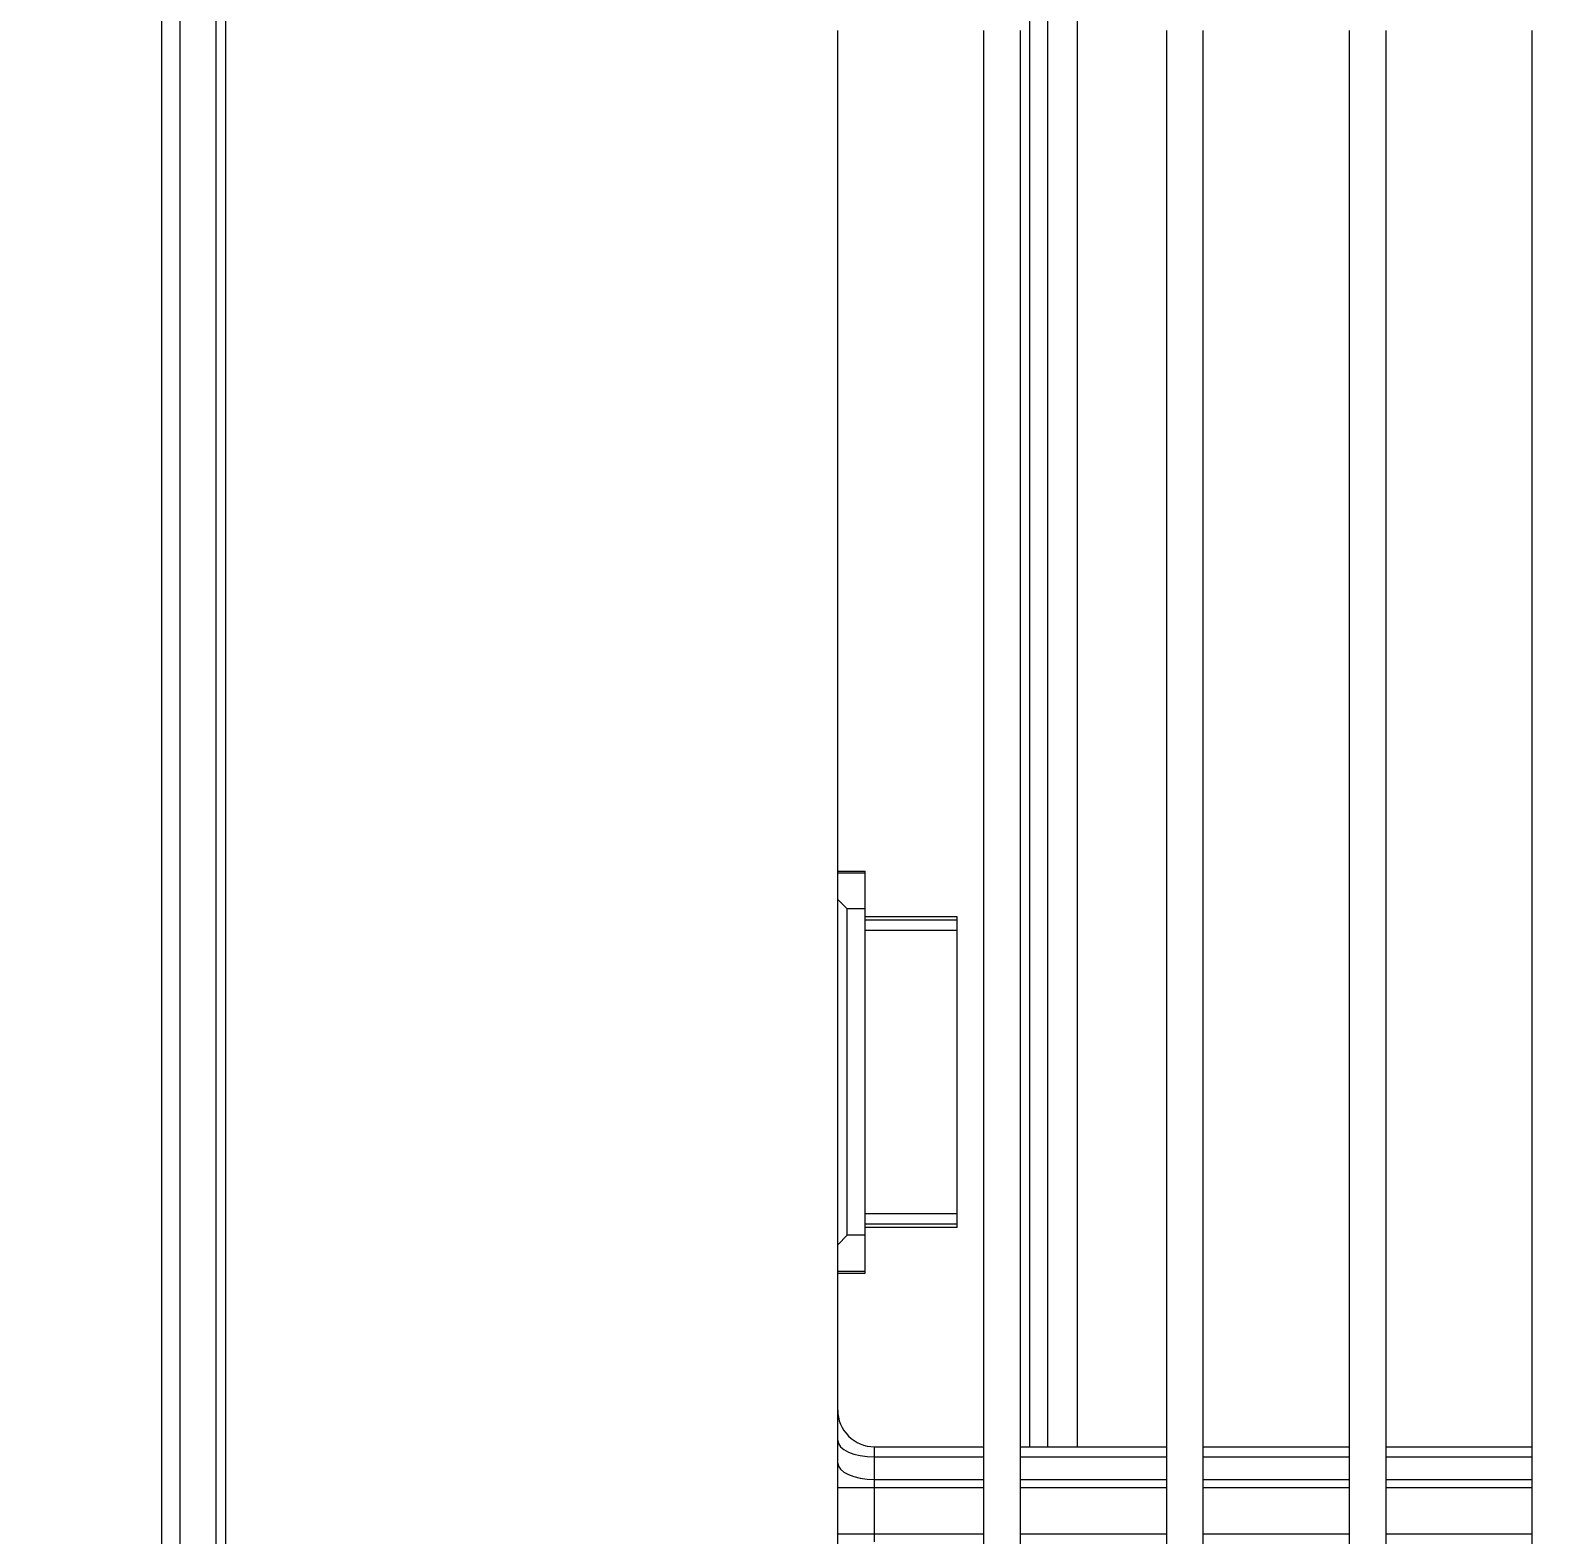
# Model space of a CAD drawing. Header units: metres. Extents: x -101133.8 to -101066.7, y -24899.3 to -24824.7.
# Drawn here: x -101108.5164 to -101108.4333, y -24833.5328 to -24833.4505 of the extents above; entities that cross this region are included whole.
import ezdxf

# ---------------------------------------------------------------- set-up
doc = ezdxf.new("R2010")
doc.units = ezdxf.units.M
doc.header["$LTSCALE"] = 0.2
doc.header["$PDSIZE"] = -5
for name, color, linetype in [('CMT-COTATION DIVERS', 1, 'Continuous'), ('CMT-CVC-MATERIEL', 30, 'Continuous'), ('CMT-PLB-EV-SOUS DALLAGE', 1, 'Continuous')]:
    doc.layers.add(name, color=color, linetype=linetype)
doc.styles.add('Arial', font='arial.ttf')
doc.styles.get("Standard").update_dxf_attribs({"font": 'arial.ttf'})
doc.dimstyles.get("Standard").update_dxf_attribs({"dimtxt": 0.18, "dimasz": 0.18, "dimexe": 0.18, "dimexo": 0.0625, "dimgap": 0.09, "dimtad": 0, "dimtih": 1, "dimtoh": 1, "dimdec": 4, "dimzin": 0, "dimdsep": 46, "dimtxsty": 'Standard', "dimcen": 0.09, "dimadec": 0, "dimazin": 0, "dimtfac": 1, "dimtdec": 4, "dimtofl": 0, "dimtmove": 0, "dimatfit": 3, "dimfxl": 1, "dimtolj": 1, "dimtzin": 0, "dimarcsym": 0})

# ---------------------------------------------------------------- blocks, each defined once
blk = doc.blocks.new('Cassette 600x600')
at = {"linetype": 'Continuous', "lineweight": 13}
for p, q in [((-20143.73, 127.005), (-20417.73, 127.005)), ((-20340.23, 119.005), (-20340.23, 127.005)), ((-20339.677, 119.005), (-20339.677, 127.005)), ((-20338.441, 119.005), (-20338.441, 127.005)), ((-20337.994, 119.005), (-20337.994, 127.005)), ((-20335.466, 119.005), (-20335.466, 127.005)), ((-20143.73, 119.005), (-20417.73, 119.005)), ((-20143.73, 117.005), (-20417.73, 117.005)), ((-20340.23, 109.005), (-20340.23, 117.005)), ((-20339.677, 109.005), (-20339.677, 117.005)), ((-20338.441, 109.005), (-20338.441, 117.005)), ((-20337.994, 109.005), (-20337.994, 117.005)), ((-20335.466, 109.005), (-20335.466, 117.005)), ((-20143.73, 109.005), (-20417.73, 109.005)), ((-20143.73, 107.005), (-20417.73, 107.005)), ((-20340.23, 99.005), (-20340.23, 107.005)), ((-20339.677, 99.005), (-20339.677, 107.005)), ((-20338.441, 99.005), (-20338.441, 107.005)), ((-20337.994, 99.005), (-20337.994, 107.005)), ((-20335.466, 99.005), (-20335.466, 107.005)), ((-20444.73, 102.102), (-20340.23, 102.102)), ((-20443.282, 100.477), (-20340.23, 100.477)), ((-20432.638, 99.505), (-20340.23, 99.505)), ((-20143.73, 99.005), (-20417.73, 99.005)), ((-20143.73, 97.005), (-20417.73, 97.005)), ((-20340.23, 91.005), (-20340.23, 97.005)), ((-20339.677, 91.005), (-20339.677, 97.005)), ((-20338.441, 91.005), (-20338.441, 97.005)), ((-20337.994, 91.005), (-20337.994, 97.005)), ((-20335.466, 91.005), (-20335.466, 97.005)), ((-20352.23, 95.54), (-20369.23, 95.54)), ((-20369.23, 95.54), (-20369.23, 90.505)), ((-20369.045, 95.54), (-20369.045, 90.505)), ((-20368.484, 95.54), (-20368.484, 90.505)), ((-20352.976, 95.54), (-20352.976, 90.505)), ((-20352.415, 95.54), (-20352.415, 90.505)), ((-20352.23, 95.54), (-20352.23, 90.505)), ((-20340.23, 91.005), (-20339.677, 91.005)), ((-20339.694, 90.615), (-20339.677, 91.005)), ((-20339.677, 91.005), (-20338.441, 91.005)), ((-20338.458, 90.615), (-20338.441, 91.005)), ((-20338.441, 91.005), (-20337.994, 91.005)), ((-20337.994, 89.005), (-20337.994, 91.005)), ((-20337.994, 91.005), (-20335.466, 91.005)), ((-20335.466, 89.005), (-20335.466, 91.005)), ((-20335.466, 91.005), (-20335.019, 91.005)), ((-20369.23, 90.505), (-20371.73, 90.505)), ((-20371.73, 89.005), (-20371.73, 90.505)), ((-20371.625, 89.005), (-20371.625, 90.505)), ((-20369.656, 90.505), (-20369.656, 89.529)), ((-20369.045, 90.505), (-20369.23, 90.505)), ((-20368.484, 90.505), (-20369.045, 90.505)), ((-20352.976, 90.505), (-20368.484, 90.505)), ((-20352.415, 90.505), (-20352.976, 90.505)), ((-20352.23, 90.505), (-20352.415, 90.505)), ((-20349.73, 90.505), (-20352.23, 90.505)), ((-20351.804, 90.505), (-20351.804, 89.529)), ((-20349.835, 89.005), (-20349.835, 90.505)), ((-20349.73, 89.005), (-20349.73, 90.505)), ((-20339.939, 89.591), (-20339.828, 89.894)), ((-20339.828, 89.894), (-20339.745, 90.24)), ((-20339.745, 90.24), (-20339.694, 90.615)), ((-20338.703, 89.591), (-20338.592, 89.894)), ((-20338.592, 89.894), (-20338.509, 90.24)), ((-20338.509, 90.24), (-20338.458, 90.615)), ((-20143.73, 89.005), (-20417.73, 89.005)), ((-20369.656, 89.529), (-20370.18, 89.005)), ((-20351.804, 89.529), (-20369.656, 89.529)), ((-20351.28, 89.005), (-20351.804, 89.529)), ((-20340.571, 89.005), (-20340.397, 89.044)), ((-20340.397, 89.044), (-20340.229, 89.157)), ((-20340.229, 89.157), (-20340.075, 89.342)), ((-20340.075, 89.342), (-20339.939, 89.591)), ((-20339.335, 89.005), (-20339.161, 89.044)), ((-20339.161, 89.044), (-20338.993, 89.157)), ((-20338.993, 89.157), (-20338.839, 89.342)), ((-20338.839, 89.342), (-20338.703, 89.591)), ((-20465.93, 55.505), (-20095.53, 55.505)), ((-20095.53, 55.005), (-20465.93, 55.005)), ((-20434.23, 53.005), (-20127.23, 53.005)), ((-20434.23, 52.005), (-20127.23, 52.005))]:
    blk.add_line(p, q, dxfattribs=at)
blk.add_arc((-20342.23, 91.005), 2, 270, 0, dxfattribs=at)
blk = doc.blocks.new('COT-45')
at = {"color": 0}
for p, q in [((0, -1), (0, 1)), ((-1, 0), (1, 0))]:
    blk.add_line(p, q, dxfattribs=at)
at = {"color": 0, "const_width": 0.4}
blk.add_lwpolyline([(-0.4419, -0.4419), (0.4419, 0.4419)], dxfattribs=at)
blk = doc.blocks.new('*D86')
at = {"layer": 'CMT-COTATION DIVERS', "color": 0, "lineweight": -2}
for p, q in [((-101106.435908, -24831.696781), (-101106.435908, -24834.830787)), ((-101108.843698, -24834.019494), (-101108.843698, -24834.830787)), ((-101108.818698, -24834.780787), (-101106.460908, -24834.780787))]:
    blk.add_line(p, q, dxfattribs=at)
at = {"layer": 'Defpoints', "color": 0, "lineweight": 15}
for p in [(-101106.435908, -24831.666781), (-101108.843698, -24833.989494), (-101106.435908, -24834.780787)]:
    blk.add_point(p, dxfattribs=at)
at = {"layer": 'CMT-COTATION DIVERS', "color": 0, "lineweight": -2, "xscale": 0.025, "yscale": 0.025, "zscale": 0.025, "rotation": 180}
blk.add_blockref('COT-45', (-101108.843698, -24834.780787), dxfattribs=at)
at = {"layer": 'CMT-COTATION DIVERS', "color": 0, "lineweight": -2, "xscale": 0.025, "yscale": 0.025, "zscale": 0.025}
blk.add_blockref('COT-45', (-101106.435908, -24834.780787), dxfattribs=at)
at = {"layer": 'CMT-COTATION DIVERS', "color": 0, "lineweight": 15, "insert": (-101107.639803, -24834.705633), "char_height": 0.075, "attachment_point": 5}
blk.add_mtext('\\A1;241', dxfattribs=at)

msp = doc.modelspace()

# ---------------------------------------------------------------- block references
at = {"layer": 'CMT-CVC-MATERIEL', "xscale": 0.001, "yscale": 0.001, "zscale": 0.001, "rotation": 270}
msp.add_blockref('Cassette 600x600', (-101108.561286, -24853.868258), dxfattribs=at)

# ---------------------------------------------------------------- texts
at = {"layer": 'CMT-PLB-EV-SOUS DALLAGE', "linetype": 'Continuous', "lineweight": 20, "insert": (-101108.577231, -24833.536168), "char_height": 0.1, "attachment_point": 4, "rotation": 60, "style": 'Arial'}
msp.add_mtext('PVCø100', dxfattribs=at)

# ---------------------------------------------------------------- dimensions: what is measured, and where the dimension line sits
at = {"layer": 'CMT-COTATION DIVERS', "lineweight": 15}
dim = msp.add_linear_dim(base=(-101106.435908, -24834.780787), p1=(-101108.843698, -24833.989494), p2=(-101106.435908, -24831.666781), dimstyle='Standard', override={"dimscale": 0.05, "dimtxt": 1.5, "dimasz": 0.5, "dimexe": 1, "dimexo": 0.6, "dimgap": 0.75, "dimtad": 1, "dimtih": 0, "dimtoh": 0, "dimdec": 0, "dimlfac": 100, "dimblk": 'COT-45', "dimcen": 0, "dimadec": 2, "dimazin": 2, "dimtdec": 2, "dimtix": 1, "dimtmove": 1, "dimfrac": 1}, dxfattribs=at)
dim.commit()
dim.dimension.update_dxf_attribs({"geometry": '*D86', "text_midpoint": (-101107.639803, -24834.705633)})

doc.saveas('drawing.dxf')
